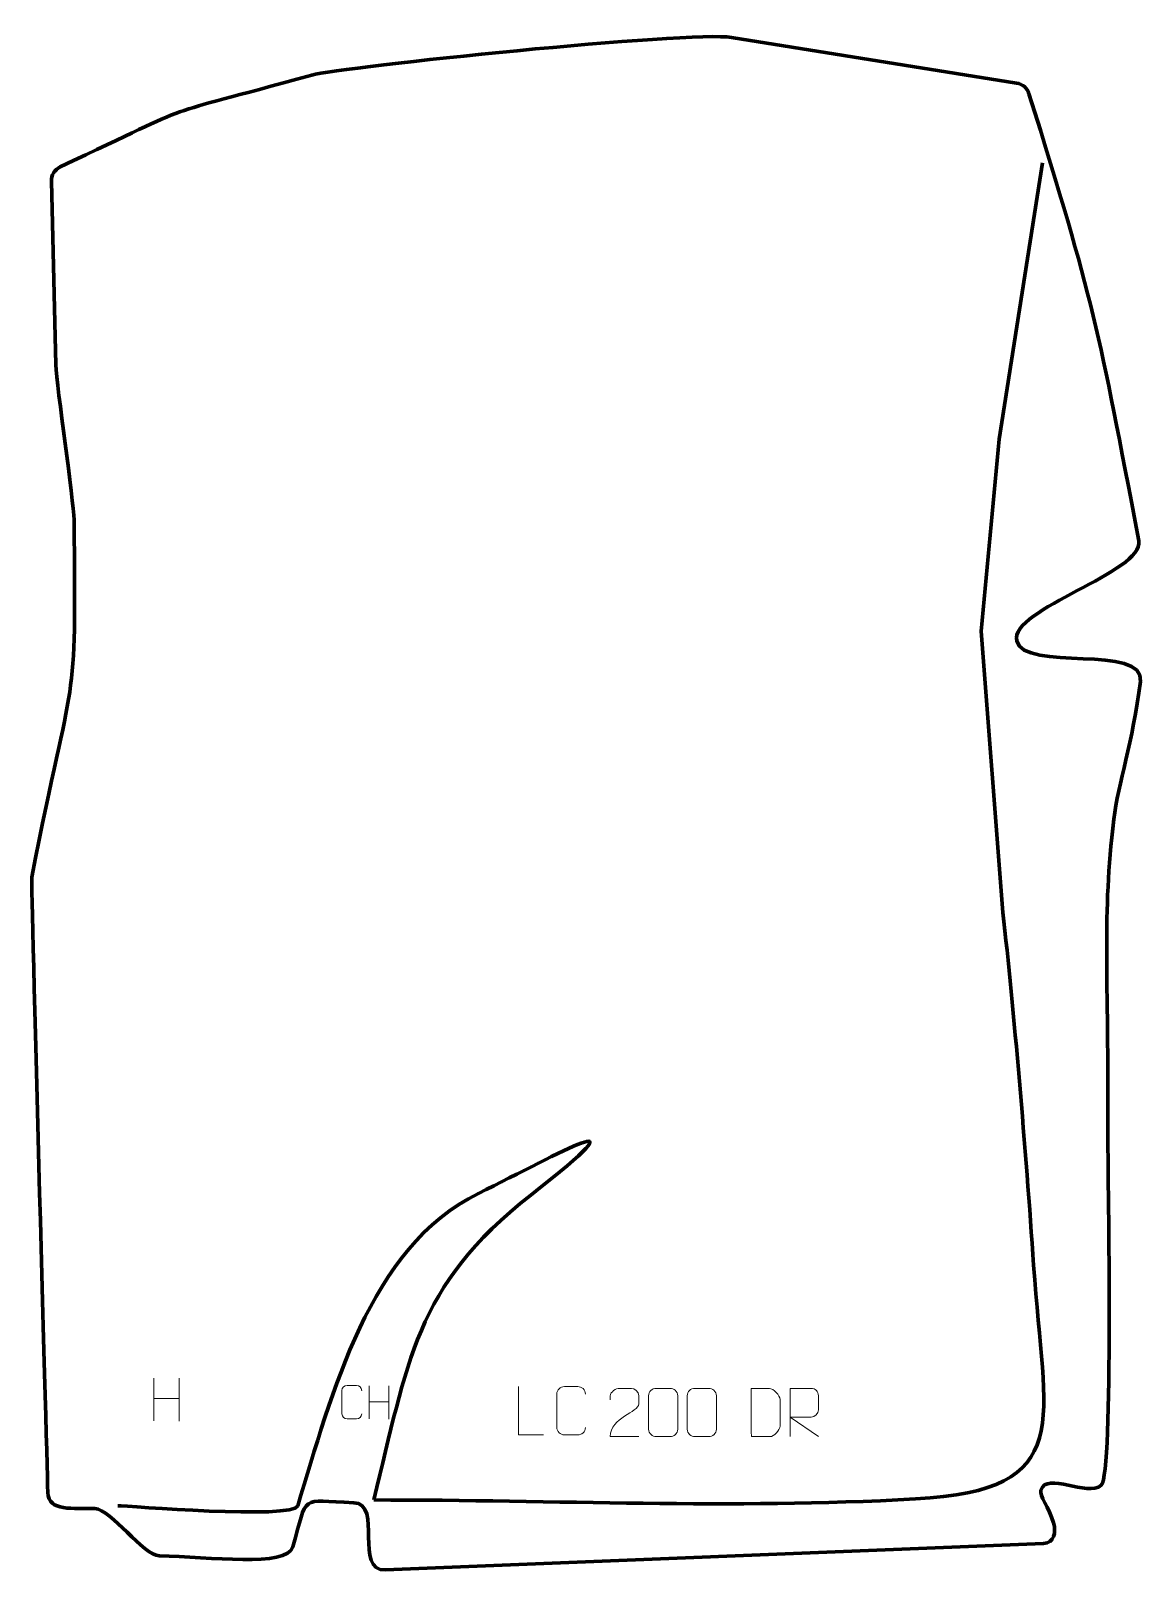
# Model space of a CAD drawing. Header units: millimetres. Extents: x -287 to 289, y -398 to 400.
import ezdxf

# ---------------------------------------------------------------- set-up
doc = ezdxf.new("R2010")
doc.units = ezdxf.units.MM
doc.header["$MEASUREMENT"] = 0
for name, color, linetype in [('layer 1', 7, 'Continuous'), ('layer 2', 7, 'Continuous'), ('layer 3', 7, 'Continuous')]:
    doc.layers.add(name, color=color, linetype=linetype)

msp = doc.modelspace()

# ---------------------------------------------------------------- linework, layer by layer
at = {"layer": 'layer 1', "color": 250, "lineweight": 9}
for points in [[(-223.658, -297.6243), (-223.658, -297.6243), (-223.658, -319.817), (-223.658, -319.817)], [(-210.5423, -297.6243), (-210.5423, -297.6243), (-210.5423, -319.9746), (-210.5423, -319.9746)], [(-112.2071, -301.6779), (-112.2071, -301.6779), (-112.2071, -318.826), (-112.2071, -318.826)], [(-102.0727, -301.6779), (-102.0727, -301.6779), (-102.0727, -318.9478), (-102.0727, -318.9478)], [(-223.6405, -308.2667), (-223.6405, -308.2667), (-210.5423, -308.2667), (-210.5423, -308.2667)], [(-112.1936, -309.9012), (-112.1936, -309.9012), (-102.0727, -309.9012), (-102.0727, -309.9012)]]:
    msp.add_open_spline(points, degree=3, dxfattribs=at)
for points, knots in [([(-116.1091, -316.1012), (-116.2058, -317.7092), (-117.3666, -318.7332), (-118.853, -318.7407), (-118.853, -318.7407), (-120.4667, -318.7404), (-122.0807, -318.7404), (-123.6943, -318.7407), (-123.6943, -318.7407), (-125.0265, -318.8136), (-126.3914, -317.5094), (-126.3837, -316.1132), (-126.3837, -316.1132), (-126.3834, -312.1199), (-126.3834, -308.1268), (-126.3837, -304.134), (-126.3837, -304.134), (-126.3808, -302.6542), (-125.1719, -301.4643), (-123.6823, -301.4737), (-123.6823, -301.4737), (-122.0727, -301.4737), (-120.4628, -301.4737), (-118.853, -301.4737), (-118.853, -301.4737), (-117.5058, -301.4491), (-116.1275, -302.4814), (-116.1091, -304.1684)], [0, 0, 0, 0, 0.125, 0.125, 0.125, 0.125, 0.25, 0.25, 0.25, 0.25, 0.375, 0.375, 0.375, 0.375, 0.5, 0.5, 0.5, 0.5, 0.625, 0.625, 0.625, 0.625, 0.75, 0.75, 0.75, 0.75, 1, 1, 1, 1]), ([(-22.0355, -327.0458), (-22.0355, -327.0458), (-34.9846, -327.0458), (-34.9846, -327.0458), (-34.9846, -327.0458), (-34.9846, -327.0458), (-34.9846, -302.0922), (-34.9846, -302.0922)], [0, 0, 0, 0, 0.33333333, 0.33333333, 0.33333333, 0.33333333, 1, 1, 1, 1]), ([(-0.3268, -323.2277), (-0.4666, -325.5511), (-2.1438, -327.0307), (-4.2915, -327.0415), (-4.2915, -327.0415), (-6.6234, -327.0411), (-8.9553, -327.0411), (-11.2868, -327.0415), (-11.2868, -327.0415), (-13.2118, -327.1469), (-15.1839, -325.2624), (-15.1727, -323.2451), (-15.1727, -323.2451), (-15.1723, -317.475), (-15.1723, -311.7053), (-15.1727, -305.936), (-15.1727, -305.936), (-15.1685, -303.7979), (-13.4218, -302.0787), (-11.2694, -302.0922), (-11.2694, -302.0922), (-8.9437, -302.0922), (-6.6176, -302.0922), (-4.2915, -302.0922), (-4.2915, -302.0922), (-2.3449, -302.0567), (-0.3535, -303.5482), (-0.3268, -305.9858)], [0, 0, 0, 0, 0.125, 0.125, 0.125, 0.125, 0.25, 0.25, 0.25, 0.25, 0.375, 0.375, 0.375, 0.375, 0.5, 0.5, 0.5, 0.5, 0.625, 0.625, 0.625, 0.625, 0.75, 0.75, 0.75, 0.75, 1, 1, 1, 1]), ([(27.2739, -327.9495), (22.3595, -327.9492), (17.4451, -327.9492), (12.531, -327.9495), (12.531, -327.9495), (12.531, -318.0172), (27.182, -315.376), (27.2739, -311.0657), (27.2739, -311.0657), (27.2736, -309.6416), (27.2736, -308.2179), (27.2739, -306.7946), (27.2739, -306.7946), (27.2569, -304.7175), (25.1342, -302.9927), (23.4632, -302.9754), (23.4632, -302.9754), (21.39, -302.9758), (19.3171, -302.9758), (17.2447, -302.9754), (17.2447, -302.9754), (15.4226, -302.9589), (12.5979, -304.751), (12.531, -306.8446), (12.531, -306.8446), (12.531, -306.8446), (12.531, -308.8994), (12.531, -308.8994)], [0, 0, 0, 0, 0.125, 0.125, 0.125, 0.125, 0.25, 0.25, 0.25, 0.25, 0.375, 0.375, 0.375, 0.375, 0.5, 0.5, 0.5, 0.5, 0.625, 0.625, 0.625, 0.625, 0.75, 0.75, 0.75, 0.75, 1, 1, 1, 1]), ([(36.3218, -302.9631), (38.6879, -302.9631), (41.0544, -302.9631), (43.4208, -302.9631), (43.4208, -302.9631), (45.4014, -302.9275), (47.4274, -304.4218), (47.4545, -306.8639), (47.4545, -306.8639), (47.4541, -312.6213), (47.4541, -318.3791), (47.4545, -324.1373), (47.4545, -324.1373), (47.3124, -326.4649), (45.606, -327.9472), (43.4208, -327.958), (43.4208, -327.958), (41.0485, -327.9576), (38.6761, -327.9576), (36.304, -327.958), (36.304, -327.958), (34.3456, -328.0636), (32.3392, -326.1757), (32.3506, -324.1547), (32.3506, -324.1547), (32.351, -318.3741), (32.351, -312.5938), (32.3506, -306.814), (32.3506, -306.814), (32.3549, -304.672), (34.1319, -302.9495), (36.3218, -302.9631)], [0, 0, 0, 0, 0.11111111, 0.11111111, 0.11111111, 0.11111111, 0.22222222, 0.22222222, 0.22222222, 0.22222222, 0.33333333, 0.33333333, 0.33333333, 0.33333333, 0.44444444, 0.44444444, 0.44444444, 0.44444444, 0.55555556, 0.55555556, 0.55555556, 0.55555556, 0.66666667, 0.66666667, 0.66666667, 0.66666667, 0.77777778, 0.77777778, 0.77777778, 0.77777778, 1, 1, 1, 1]), ([(56.3218, -302.9631), (58.6879, -302.9631), (61.0544, -302.9631), (63.4208, -302.9631), (63.4208, -302.9631), (65.4014, -302.9275), (67.4274, -304.4218), (67.4545, -306.8639), (67.4545, -306.8639), (67.4541, -312.6213), (67.4541, -318.3791), (67.4545, -324.1373), (67.4545, -324.1373), (67.3124, -326.4649), (65.606, -327.9472), (63.4208, -327.958), (63.4208, -327.958), (61.0485, -327.9576), (58.6761, -327.9576), (56.304, -327.958), (56.304, -327.958), (54.3456, -328.0636), (52.3392, -326.1757), (52.3506, -324.1547), (52.3506, -324.1547), (52.351, -318.3741), (52.351, -312.5938), (52.3506, -306.814), (52.3506, -306.814), (52.3549, -304.672), (54.1319, -302.9495), (56.3218, -302.9631)], [0, 0, 0, 0, 0.11111111, 0.11111111, 0.11111111, 0.11111111, 0.22222222, 0.22222222, 0.22222222, 0.22222222, 0.33333333, 0.33333333, 0.33333333, 0.33333333, 0.44444444, 0.44444444, 0.44444444, 0.44444444, 0.55555556, 0.55555556, 0.55555556, 0.55555556, 0.66666667, 0.66666667, 0.66666667, 0.66666667, 0.77777778, 0.77777778, 0.77777778, 0.77777778, 1, 1, 1, 1]), ([(85.5103, -327.911), (87.842, -327.9106), (92.7922, -327.9346), (95.1237, -327.9349), (95.1237, -327.9349), (97.0488, -328.0403), (100.3674, -324.4987), (100.3562, -322.4814), (100.3562, -322.4814), (100.3558, -316.7113), (100.3558, -314.5416), (100.3562, -308.7723), (100.3562, -308.7723), (100.3519, -306.6342), (96.9774, -302.9741), (94.825, -302.9876), (94.825, -302.9876), (92.4993, -302.9876), (87.775, -302.9876), (85.4489, -302.9876), (85.4489, -302.9876), (85.4493, -308.7345), (85.5105, -322.1637), (85.5103, -327.911)], [0, 0, 0, 0, 0.14285714, 0.14285714, 0.14285714, 0.14285714, 0.28571429, 0.28571429, 0.28571429, 0.28571429, 0.42857143, 0.42857143, 0.42857143, 0.42857143, 0.57142857, 0.57142857, 0.57142857, 0.57142857, 0.71428571, 0.71428571, 0.71428571, 0.71428571, 1, 1, 1, 1]), ([(105.5705, -327.9391), (105.5705, -327.9391), (105.5705, -302.9856), (105.5705, -302.9856), (105.5705, -302.9856), (109.1653, -302.9856), (112.7608, -302.9856), (116.356, -302.9856), (116.356, -302.9856), (118.6813, -303.0233), (120.2386, -304.5133), (120.2345, -306.8797), (120.2345, -306.8797), (120.2341, -308.9152), (120.2341, -311.9746), (120.2345, -314.0106), (120.2345, -314.0106), (120.2279, -315.8861), (118.4157, -317.8279), (116.4062, -317.847), (116.4062, -317.847), (116.4062, -317.847), (105.5705, -317.847), (105.5705, -317.847), (105.5705, -317.847), (105.5705, -317.847), (120.2252, -327.9391), (120.2252, -327.9391)], [0, 0, 0, 0, 0.125, 0.125, 0.125, 0.125, 0.25, 0.25, 0.25, 0.25, 0.375, 0.375, 0.375, 0.375, 0.5, 0.5, 0.5, 0.5, 0.625, 0.625, 0.625, 0.625, 0.75, 0.75, 0.75, 0.75, 1, 1, 1, 1])]:
    msp.add_open_spline(points, degree=3, knots=knots, dxfattribs=at)
at = {"layer": 'layer 2', "color": 230, "lineweight": 200}
msp.add_open_spline([(-272.1867, 329.4832), (-195.2714, 365.862), (-227.3652, 353.2228), (-142.015, 377.0458), (-142.015, 377.0458), (-126.7631, 381.3029), (53.8569, 399.9854), (75.2882, 396.5521), (75.2882, 396.5521), (75.2882, 396.5521), (222.8292, 372.9129), (222.8292, 372.9129), (222.8292, 372.9129), (225.8994, 372.421), (228.2688, 370.3715), (229.198, 367.4042), (229.198, 367.4042), (262.5099, 261.0237), (265.5094, 244.1716), (286.0159, 135.9441), (286.0159, 135.9441), (289.0931, 119.704), (219.073, 100.5238), (222.8411, 84.1556), (222.8411, 84.1556), (226.6081, 67.7933), (289.3384, 82.7704), (286.8664, 62.9925), (286.8664, 62.9925), (282.8889, 31.1692), (275.4284, 10.7175), (273.1349, -8.3146), (273.1349, -8.3146), (266.9491, -59.6444), (270.4577, -84.7153), (270.0515, -174.0349), (270.0515, -174.0349), (269.9593, -194.3347), (273.0841, -347.2683), (266.5964, -353.1042), (266.5964, -353.1042), (259.4571, -359.5263), (238.3438, -345.7545), (235.347, -355.7219), (235.347, -355.7219), (234.5349, -358.4229), (239.5312, -364.912), (241.888, -372.5186), (241.888, -372.5186), (243.4507, -377.5621), (242.0656, -383.0917), (236.7895, -383.3033), (236.7895, -383.3033), (236.7895, -383.3033), (-103.7602, -396.9655), (-103.7602, -396.9655), (-103.7602, -396.9655), (-120.6952, -397.6449), (-104.8057, -362.7715), (-120.2837, -362.1663), (-120.2837, -362.1663), (-148.701, -361.0551), (-143.8913, -357.4394), (-151.7753, -385.0721), (-151.7753, -385.0721), (-154.8357, -395.7985), (-194.9517, -390.1801), (-220.819, -389.7126), (-220.819, -389.7126), (-228.9823, -389.5651), (-246.0492, -365.4813), (-254.1707, -365.2275), (-254.1707, -365.2275), (-265.4022, -364.8765), (-278.3113, -366.9288), (-278.5781, -356.924), (-278.5781, -356.924), (-279.349, -328.0169), (-287.3839, -40.8207), (-286.8854, -38.2726), (-286.8854, -38.2726), (-264.9853, 73.6749), (-263.7743, 43.6751), (-265.0366, 146.7101), (-265.0366, 146.7101), (-265.1588, 156.6812), (-274.0752, 215.6733), (-274.3642, 227.0793), (-274.3642, 227.0793), (-274.3642, 227.0793), (-276.7636, 322.0492), (-276.7636, 322.0492), (-276.7636, 322.0492), (-276.8454, 325.286), (-275.1136, 328.0988), (-272.1867, 329.4832)], degree=3, knots=[0, 0, 0, 0, 0.04, 0.04, 0.04, 0.04, 0.08, 0.08, 0.08, 0.08, 0.12, 0.12, 0.12, 0.12, 0.16, 0.16, 0.16, 0.16, 0.2, 0.2, 0.2, 0.2, 0.24, 0.24, 0.24, 0.24, 0.28, 0.28, 0.28, 0.28, 0.32, 0.32, 0.32, 0.32, 0.36, 0.36, 0.36, 0.36, 0.4, 0.4, 0.4, 0.4, 0.44, 0.44, 0.44, 0.44, 0.48, 0.48, 0.48, 0.48, 0.52, 0.52, 0.52, 0.52, 0.56, 0.56, 0.56, 0.56, 0.6, 0.6, 0.6, 0.6, 0.64, 0.64, 0.64, 0.64, 0.68, 0.68, 0.68, 0.68, 0.72, 0.72, 0.72, 0.72, 0.76, 0.76, 0.76, 0.76, 0.8, 0.8, 0.8, 0.8, 0.84, 0.84, 0.84, 0.84, 0.88, 0.88, 0.88, 0.88, 0.92, 0.92, 0.92, 0.92, 1, 1, 1, 1], dxfattribs=at)
at = {"layer": 'layer 3', "color": 142, "lineweight": 200}
for points, knots in [([(215.723, -56.6113), (215.723, -56.6113), (204.4802, 89.1264), (204.4802, 89.1264), (204.4802, 89.1264), (204.4802, 89.1264), (213.7935, 188.6098), (213.7935, 188.6098), (213.7935, 188.6098), (213.7935, 188.6098), (236.2302, 331.6966), (236.2302, 331.6966)], [0, 0, 0, 0, 0.25, 0.25, 0.25, 0.25, 0.5, 0.5, 0.5, 0.5, 1, 1, 1, 1]), ([(215.723, -56.6113), (221.283, -105.6302), (227.5782, -179.4046), (231.5998, -239.2279), (231.5998, -239.2279), (237.0937, -320.9495), (254.4221, -355.6717), (170.4476, -360.2508), (170.4476, -360.2508), (73.3898, -365.5434), (-14.7877, -360.7118), (-109.9015, -360.7746)], [0, 0, 0, 0, 0.25, 0.25, 0.25, 0.25, 0.5, 0.5, 0.5, 0.5, 1, 1, 1, 1]), ([(-242.4049, -363.7379), (-238.1716, -363.7379), (-151.5292, -371.0757), (-149.2715, -363.7379), (-149.2715, -363.7379), (-131.4768, -305.9028), (-112.5935, -229.9106), (-55.7148, -202.0245), (-55.7148, -202.0245), (-13.1591, -181.1606), (34.6248, -153.0865), (-28.6215, -202.8712), (-28.6215, -202.8712), (-89.0998, -250.4771), (-92.129, -289.684), (-109.9015, -360.7746)], [0, 0, 0, 0, 0.2, 0.2, 0.2, 0.2, 0.4, 0.4, 0.4, 0.4, 0.6, 0.6, 0.6, 0.6, 1, 1, 1, 1])]:
    msp.add_open_spline(points, degree=3, knots=knots, dxfattribs=at)

doc.saveas('drawing.dxf')
